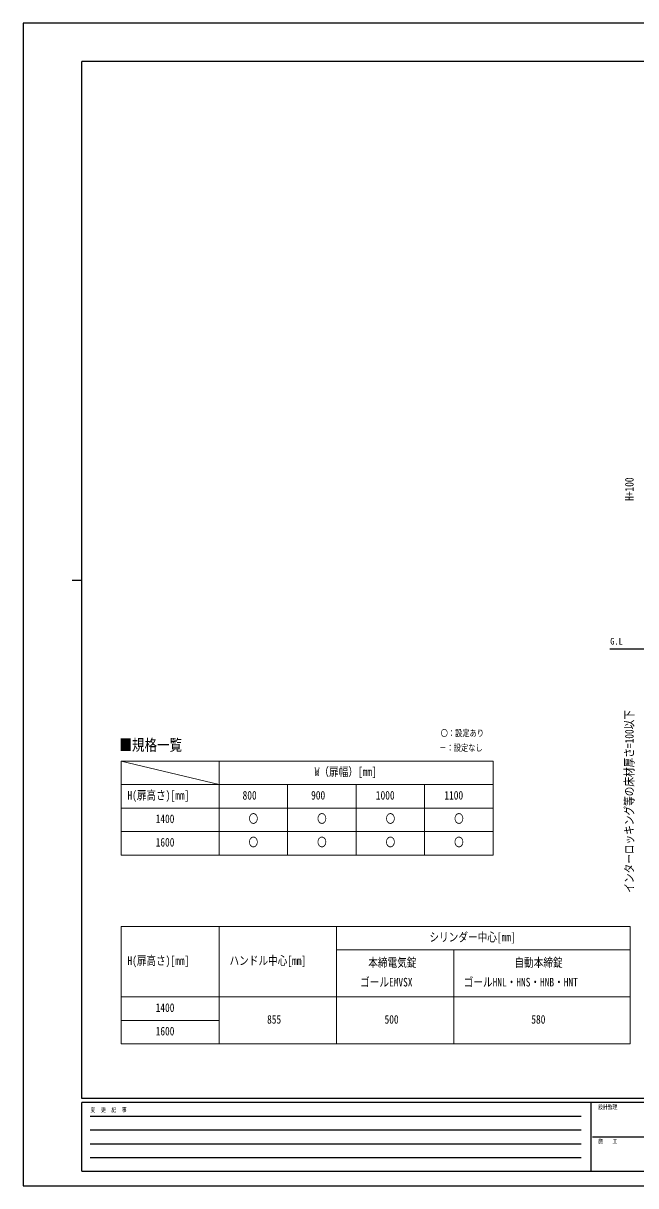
# Model space of a CAD drawing. Units: millimetres, scale not verified. Extents: x -4205 to 4205, y -2970 to 2970.
# Drawn here: x -4205 to -1076, y -2970 to 2970 of the extents above; entities that cross this region are included whole.
import ezdxf
from ezdxf.enums import TextEntityAlignment as Align

# ---------------------------------------------------------------- set-up
doc = ezdxf.new("R2010")
doc.units = ezdxf.units.MM
doc.header["$LTSCALE"] = 10
doc.layers.add('0-1_TABLE1', color=7, linetype='Continuous', lineweight=18)
for name, color, linetype in [('0-2_USER1', 3, 'Continuous'), ('0-4_YKK_A1', 4, 'Continuous'), ('0-5_YKK_D', 6, 'Continuous'), ('0-6_YKK_ZWAK', 7, 'Continuous')]:
    doc.layers.add(name, color=color, linetype=linetype)
doc.styles.add('ＭＳ ゴシック', font='')
doc.styles.get('ＭＳ ゴシック').set_extended_font_data('MS Gothic')

msp = doc.modelspace()

# ---------------------------------------------------------------- linework, layer by layer
at = {"layer": '0-1_TABLE1'}
for p, q in [((-3705, -800), (-3205, -920)), ((-3705, -800), (-1805, -800)), ((-3705, -800), (-3705, -1280)), ((-3205, -800), (-3205, -1280)), ((-1805, -800), (-1805, -1280)), ((-3705, -920), (-1805, -920)), ((-2855, -920), (-2855, -1280)), ((-2505, -920), (-2505, -1280)), ((-2155, -920), (-2155, -1280)), ((-3705, -1040), (-1805, -1040)), ((-3705, -1160), (-1805, -1160)), ((-3705, -1280), (-1805, -1280)), ((-3705, -1645), (-1105, -1645)), ((-3705, -1645), (-3705, -2245)), ((-3205, -1645), (-3205, -2245)), ((-2605, -1645), (-2605, -2245)), ((-1105, -1645), (-1105, -2245)), ((-2605, -1765), (-1105, -1765)), ((-2005, -1765), (-2005, -2245)), ((-3705, -2005), (-1105, -2005)), ((-3705, -2125), (-3205, -2125)), ((-3705, -2245), (-1105, -2245))]:
    msp.add_line(p, q, dxfattribs=at)
at = {"layer": '0-4_YKK_A1'}
msp.add_line((970.02, -227.67), (-1208.45, -227.67), dxfattribs=at)
at = {"layer": '0-6_YKK_ZWAK'}
for p, q in [((3895.02, 2775), (-3904.98, 2775)), ((-3904.98, -2525), (-3904.98, 2775)), ((-3954.98, 125), (-3904.98, 125)), ((3895.02, -2525), (-3904.98, -2525)), ((-1304.98, -2545), (-3904.98, -2545)), ((-3904.98, -2895), (-3904.98, -2545)), ((-1304.98, -2545), (-1304.98, -2895)), ((-4.98, -2545), (-1304.98, -2545)), ((-3862.48, -2615), (-1354.98, -2615)), ((-3862.48, -2685), (-1354.98, -2685)), ((-1297.48, -2720), (-4.98, -2720)), ((-3862.48, -2755), (-1354.98, -2755)), ((-3862.48, -2825), (-1354.98, -2825)), ((-3904.98, -2895), (-1304.98, -2895)), ((-1304.98, -2895), (-4.98, -2895))]:
    msp.add_line(p, q, dxfattribs=at)
msp.add_lwpolyline([(-4205, -2970), (4205, -2970), (4205, 2970), (-4205, 2970)], close=True, dxfattribs=at)

# ---------------------------------------------------------------- texts
at = {"layer": '0-1_TABLE1', "style": 'ＭＳ ゴシック', "width": 0.8}
for s, p in [('W（扉幅）[mm]', (-2716.2, -890)), ('H(扉高さ)[mm]', (-3672.6, -1010)), ('800', (-3084.4, -1010)), ('900', (-2734.4, -1010)), ('1000', (-2403.6, -1010)), ('1100', (-2053.6, -1010)), ('〇', (-3054, -1130)), ('〇', (-2704, -1130)), ('〇', (-2354, -1130)), ('〇', (-2004, -1130)), ('1400', (-3528.6, -1130)), ('〇', (-3054, -1250)), ('〇', (-2704, -1250)), ('〇', (-2354, -1250)), ('〇', (-2004, -1250)), ('1600', (-3528.6, -1250)), ('シリンダー中心[mm]', (-2130.2, -1735)), ('H(扉高さ)[mm]', (-3672.6, -1855)), ('ハンドル中心[mm]', (-3151.4, -1855)), ('本締電気錠', (-2442.6, -1865)), ('自動本締錠', (-1695.8, -1865)), ('ゴールEMVSX', (-2484.2, -1965)), ('ゴールHNL・HNS・HNB・HNT', (-1955, -1965)), ('1400', (-3528.6, -2095)), ('855', (-2959.4, -2155)), ('500', (-2359.4, -2155)), ('580', (-1609.4, -2155)), ('1600', (-3528.6, -2215))]:
    msp.add_text(s, height=43.99, dxfattribs=at).set_placement(p, align=Align.BOTTOM_LEFT)
at = {"layer": '0-2_USER1', "style": 'ＭＳ ゴシック', "width": 0.8}
for s, height, p in [('G.L', 33.99, (-1206.18, -214.84)), ('〇：設定あり', 32.99, (-2072.65, -683.76)), ('■規格一覧', 58.65, (-3713.53, -764.42)), ('－：設定なし', 32.99, (-2079.85, -758.76))]:
    msp.add_text(s, height=height, dxfattribs=at).set_placement(p, align=Align.BOTTOM_LEFT)
at = {"layer": '0-5_YKK_D', "style": 'ＭＳ ゴシック', "width": 0.8}
for s, p in [('H+100', (-1073.83, 529.53)), ('インターロッキング等の床材厚さ=100以下', (-1073.83, -1472.67))]:
    msp.add_text(s, height=43.99, rotation=90, dxfattribs=at).set_placement(p, align=Align.BOTTOM_LEFT)
at = {"layer": '0-6_YKK_ZWAK', "style": 'ＭＳ ゴシック', "width": 0.8}
for s, p in [('設計監理', (-1268.31, -2585)), ('変  更  記  事', (-3861.31, -2600)), ('施\u3000\u3000工', (-1268.31, -2760))]:
    msp.add_text(s, height=21.99, dxfattribs=at).set_placement(p, align=Align.BOTTOM_LEFT)

doc.saveas('drawing.dxf')
